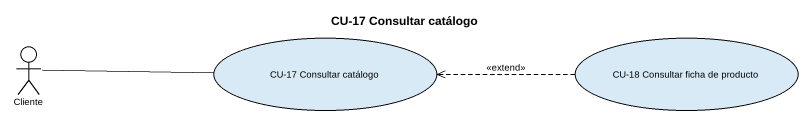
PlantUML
@startuml
title CU-17 Consultar catálogo
actor Cliente
usecase "CU-17 Consultar catálogo" as CU_17_Consultar_catálogo
usecase "CU-18 Consultar ficha de producto" as CU_18_Consultar_ficha_de
Cliente -right- CU_17_Consultar_catálogo
CU_18_Consultar_ficha_de .left.> CU_17_Consultar_catálogo : <<extend>>
@enduml
